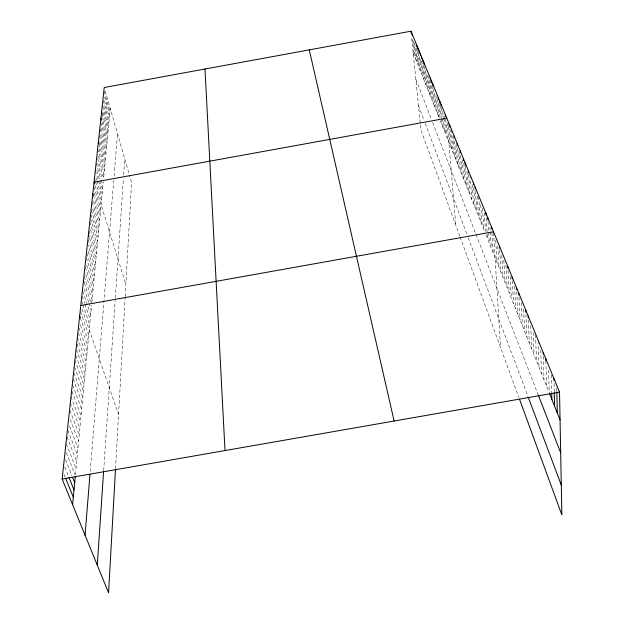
<?xml version="1.0" encoding="UTF-8"?>
<svg xmlns="http://www.w3.org/2000/svg" width="624" height="624" viewBox="0 0 624 624"><rect width="100%" height="100%" fill="white"/><g stroke="black" fill="none" stroke-linecap="round" stroke-linejoin="round"><path stroke-width="0.47" stroke-dasharray="3.12 2.34" d="M115.526 468.835L125.135 297.461M125.182 296.634L131.578 182.637L129.55 175.586M103.67 470.535L115.159 300.713M115.331 298.1L123.443 178.207M123.669 174.915L124.745 158.894M90.207 471.51L113.724 180.398M114.075 176.038L117.499 133.669M75.457 474.685L91.541 305.354M91.767 302.905L103.264 181.818M110.237 108.42L103.615 178.121L97.149 156.874M63.999 474.263L65.434 477.797M64.779 466.963L68.687 476.674M413.189 52.954L439.616 118.973M440.294 120.682L484.988 232.339M486.018 234.913L548.886 391.966M65.543 459.771L71.885 475.636M66.292 452.673L75.028 474.685M66.347 443.921L76.042 468.53M67.088 437.026L76.705 461.596M67.821 430.256L77.353 454.756M415.841 79.24L431.067 118.513M432.635 122.554L538.317 395.117M69.592 426.262L77.992 448.001M70.294 419.64L78.624 441.347M69.95 410.405L79.248 434.772M70.301 403.065L79.864 428.29M70.98 396.716L80.473 421.886M418.486 105.479L424.102 120.393M425.256 123.458L467.298 235.217M468.218 237.658L527.943 396.412M71.994 391.342L81.073 415.576M72.649 385.156L81.666 409.336M73.304 379.049L82.251 403.182M73.952 373.027L82.828 397.106M459.748 236.044L420.982 130.182L411.567 36.878M460.028 236.816L518.879 397.519M74.591 367.076L83.398 391.108M74.896 360.313L83.959 385.187M75.839 355.407L84.513 379.337M76.463 349.721L85.059 373.565M77.064 344.066L85.605 367.856M77.337 337.568L86.135 362.224M78.257 332.974L86.666 356.663M78.835 327.53L87.188 351.164M80.371 324.878L87.703 345.727M80.301 317.749L88.21 340.369M82.033 309.114L118.568 414.5M80.543 311.594L88.717 335.065M81.643 301.291L82.579 303.989M82.883 304.886L89.708 324.644M82.189 296.236L84.653 303.404M84.958 304.294L90.191 319.527M82.727 291.229L90.675 314.473M84.162 288.967L88.717 302.344M89.021 303.233L91.143 309.473M84.302 276.611L92.079 299.653M84.38 283.187L91.01 302.757M85.738 274.599L92.539 294.824M85.316 267.127L92.992 290.051M86.307 257.86L93.881 280.66M86.728 265.208L93.436 285.324M86.798 253.297L94.318 276.042M87.461 243.438L95.183 266.963M88.179 251.519L94.754 271.479M88.226 239.936L95.605 262.501M89.154 231.27L96.439 253.718M89.575 238.274L96.026 258.086M90.48 229.694L96.853 249.397M90.519 218.657L97.656 240.895M89.778 221.894L97.258 245.123M90.964 214.531L98.054 236.707M92.711 209.173L98.834 228.47M91.4 210.452L98.444 232.573M93.545 201.209L99.606 220.405M92.258 202.418L99.224 224.422M94.372 193.409L100.355 212.511M93.389 195.468L99.98 216.434M93.928 186.849L100.721 208.619M94.466 178.292L95.3 180.999M95.581 181.904L101.462 200.842M95.176 185.773L125.869 284.404M95.285 170.687L102.196 193.112M95.987 178.066L96.541 179.868M96.821 180.765L101.829 196.958M96.08 163.246L100.924 179.041M101.205 179.969L102.913 185.546M96.829 170.672L99.692 179.993M99.98 180.921L102.554 189.306M97.609 163.285L102.414 179.033M97.633 148.801L104.309 170.851M98.374 156.047L103.966 174.47M98.935 143.629L104.98 163.73M99.122 148.949L104.645 167.271M99.395 135.845L105.643 156.741M99.856 141.999L105.316 160.22M100.121 129.113L106.298 149.893M100.573 135.182L105.971 153.301M100.823 122.515L106.938 143.177M101.275 128.497L106.618 146.515M102.141 113.818L107.866 133.333M101.525 116.08L107.562 136.586M102.008 122.101L107.25 139.862M102.539 106.595L108.475 126.929M103.022 112.507L108.178 130.12M104.59 101.049L109.372 117.546M103.202 100.425L109.075 120.643M103.678 106.259L108.779 123.77M104.169 91.385L109.949 111.431M104.645 97.11L109.66 114.473M105.269 91.151L129.324 174.798M416.091 47.954L417.698 64.233M414.749 43.235L416.559 61.37M413.712 41.41L415.42 58.539M412.682 39.608L414.297 55.739M419.601 56.542L421.2 72.969M418.322 52.689L420.022 70.028M417.245 50.786L418.852 67.111M423.181 65.13L424.796 81.955M421.879 61.23L423.587 78.928M420.787 59.459L422.386 75.933M426.902 74.233L428.501 91.213M425.56 70.223L427.253 88.093M424.234 66.261L426.02 85.012M430.381 79.794L432.315 100.737M429.445 80.449L431.028 97.531M427.986 75.434L429.757 94.357M434.678 93.257L436.246 110.557M433.267 89.053L434.92 107.25M431.948 85.831L433.61 103.982M437.291 98.896L438.929 117.273M435.934 95.581L437.58 113.896M441.347 107.921L443.063 127.6M439.787 102.632L439.951 104.504M440.029 105.44L441.098 117.585M441.184 118.513L441.675 124.121M438.75 103.217L440.037 117.772M444.272 115.807L444.436 117.694M444.514 118.638L445.895 134.667M442.767 111.376L444.475 131.118M448.289 122.6L448.531 125.455M448.609 126.407L450.208 145.439M447.182 122.905L455.84 225.358M445.715 119.34L447.33 138.255M451.207 129.683L453.094 152.662M449.982 128.989L451.643 149.035M454.49 140.774L456.05 160.04M452.923 136.165L454.568 156.328M457.525 148.192L459.069 167.575M456.004 144.464L457.548 163.784M462.189 159.432L463.71 179.182M460.613 155.587L462.15 175.266M458.991 150.985L460.598 171.397M465.325 166.319L466.892 187.13M463.78 163.324L465.293 183.128M468.601 174.314L470.145 195.25M467.025 171.241L468.507 191.17M472.095 184.415L473.468 203.557M470.059 175.523L471.799 199.384M473.725 187.613L475.16 207.776M477.196 196.084L478.6 216.372M475.379 190.866L476.869 212.051M480.737 204.75L482.118 225.155M478.694 196.521L480.347 220.74M484.302 212.503L485.527 231.325M482.469 208.042L483.904 229.624M486.205 217.955L487.547 238.719M489.973 227.152L490.207 230.942M490.269 231.894L491.275 248.032M488.015 221.582L489.395 243.352M491.946 232.775L493.171 252.775M495.729 240.396L497.032 262.423M493.592 232.744L500.495 347.311M497.773 246.207L498.997 267.337M501.766 255.122L503.006 277.337M499.73 250.154L500.986 272.306M503.833 260.161L505.042 282.438M508.022 270.278L509.2 292.82M505.916 265.255L507.109 287.594M510.214 276.44L511.313 298.108M512.335 280.792L513.458 303.459M514.535 286.159L515.635 308.888M519.02 297.094L520.057 319.94M516.766 291.587L517.826 314.379M521.305 302.663L522.311 325.58M523.661 309.27L524.597 331.289M525.962 314.044L526.913 337.077M528.341 319.839L529.261 342.935M530.751 325.72L531.64 348.878M533.231 332.654L534.05 354.9M535.571 334.815L536.492 361M538.091 340.938L538.964 367.185M540.735 350.064L541.476 373.456M543.309 356.226L544.019 379.805M545.875 360.727L546.601 386.248M548.605 370.04L549.214 392.785M551.257 374.72L551.702 392.761M554.034 383.284L554.229 391.849M556.764 388.144L556.842 391.958"/><path stroke-width="0.94" d="M115.471 469.693L108.568 592.8L62.135 479.014L104.224 87.516L410.99 31.2L559.525 392.129L561.865 514.901L519.472 399.126M97.274 565.126L103.607 471.432M85.059 535.197L89.973 474.38M72.61 504.691L75.293 476.455M446.776 118.162L94.052 182.153L94.614 183.963M80.785 305.51L493.537 231.785M62.135 479.014L559.525 392.129M65.793 478.686L73.32 497.258M69.038 477.563L74.014 489.926M549.549 393.611L560.056 419.858M72.587 477.407L74.701 482.695M538.317 395.117L560.68 452.79M528.263 397.254L561.296 485.066M79.661 315.939L80.301 317.749M83.476 280.519L84.076 282.298M88.405 234.679L88.99 236.48M92.812 193.643L93.389 195.468M98.389 141.804L98.935 143.629M101.595 111.953L102.141 113.818M100.909 118.365L101.462 120.229M309.278 49.873L394.118 421.021M410.99 31.2L411.185 33.095M412.105 33.914L412.3 35.81M419.032 50.739L419.219 52.673M417.854 47.869L418.041 49.795M416.684 45.022L416.871 46.948M422.651 59.522L422.83 61.394M421.434 56.566L421.613 58.43M420.225 53.641L420.412 55.575M423.875 62.509L424.055 64.389M430.201 77.891L430.381 79.794M432.83 84.256L433.001 86.174M431.512 81.058L431.683 82.969M441.02 104.177L441.184 106.049M439.624 100.768L439.787 102.632M438.235 97.399L438.407 99.341M445.318 114.605L445.474 116.501M449.662 125.167L449.818 127.078M454.1 135.962L454.256 137.888M457.142 143.348L457.298 145.283M460.247 150.899L460.395 152.771M465.036 162.536L465.254 165.368M463.421 158.613L463.57 160.501M468.32 170.508L468.46 172.411M473.382 182.816L473.522 184.735M475.114 187.013L475.246 188.939M485.901 213.236L486.026 215.124M487.781 217.792L487.898 219.687M491.595 227.066L491.712 228.969M499.512 246.301L499.621 248.227M507.827 266.518L507.928 268.398M204.976 69.022L225.014 450.559M512.148 277.017L512.242 278.905M518.84 293.28L518.934 295.183M516.586 287.789L516.672 289.692M525.806 310.198L525.884 312.125M528.193 315.994L528.271 317.92M543.192 352.459L543.254 354.346M545.821 358.831L545.875 360.727M551.725 393.713L551.866 399.415M553.925 378.526L553.964 380.429M554.252 392.8L554.557 406.13M556.842 391.958L557.287 412.948"/></g></svg>
